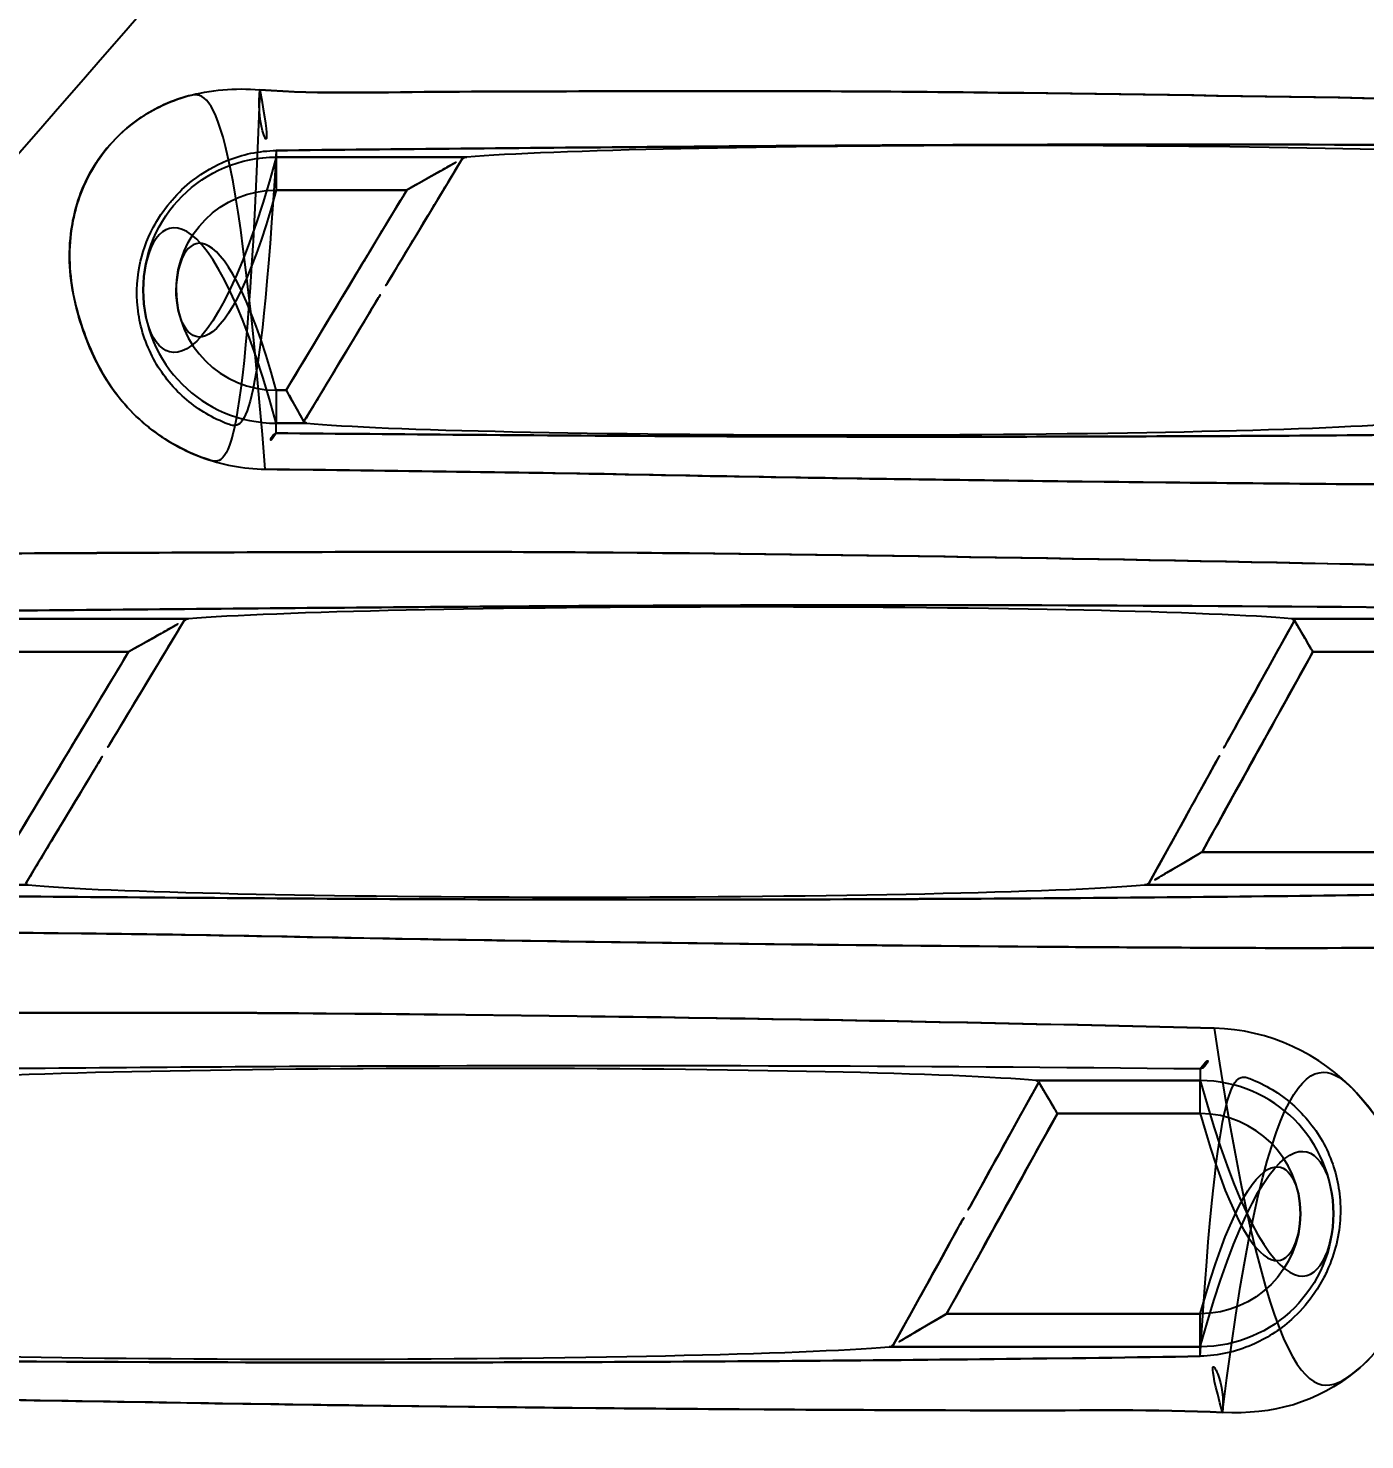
# Model space of a CAD drawing. Extents: x 16296675150 to 16296675606, y -37409617853 to -37409617519.
# Drawn here: x 16296675325.83 to 16296675346.09, y -37409617665.63 to -37409617644.23 of the extents above; entities that cross this region are included whole.
import ezdxf
from ezdxf.lldxf.tags import DXFTag

# ---------------------------------------------------------------- set-up
doc = ezdxf.new("R2010")
doc.units = 0
doc.header["$LTSCALE"] = 10
doc.header["$MEASUREMENT"] = 0
doc.header["$PDMODE"] = 3
doc.header["$PDSIZE"] = -10
doc.layers.get('0').update_dxf_attribs({"linetype": 'CONTINUOUS'})
doc.layers.get('DEFPOINTS').update_dxf_attribs({"linetype": 'CONTINUOUS'})
doc.styles.add('Daelim Dimension', font='')
doc.styles.get('Daelim Dimension').set_extended_font_data('NanumGothic')
tags = doc.linetypes.add('DASHED', pattern=[25.72, 12.86, -12.86]).pattern_tags.tags
tags[6:7] = [DXFTag(74, 4), DXFTag(75, 0), DXFTag(340, '0'), DXFTag(46, 0.0), DXFTag(50, 0.0), DXFTag(44, 0.0), DXFTag(45, 0.0)]
tags[4:5] = [DXFTag(74, 4), DXFTag(75, 0), DXFTag(340, '0'), DXFTag(46, 0.0), DXFTag(50, 0.0), DXFTag(44, 0.0), DXFTag(45, 0.0)]
doc.dimstyles.new('DEFAULT', dxfattribs={"dimscale": 2, "dimtxt": 2, "dimasz": 2, "dimexe": 0, "dimexo": 2, "dimgap": 1, "dimtad": 1, "dimdec": 1, "dimzin": 9, "dimdsep": 46, "dimtxsty": 'Daelim Dimension', "dimcen": 0.5, "dimclrd": 252, "dimclre": 252, "dimclrt": 3, "dimadec": 1, "dimazin": 0, "dimtfac": 1, "dimtdec": 1, "dimtix": 1, "dimtmove": 0, "dimatfit": 3, "dimfxl": 1, "dimtolj": 1, "dimtzin": 1, "dimlwd": 9, "dimlwe": 9, "dimarcsym": 0})

# ---------------------------------------------------------------- blocks, each defined once
blk = doc.blocks.new('*D1')
at = {"color": 5, "lineweight": 9, "ltscale": 0.5, "transparency": 16777216}
for p, q in [((16296675258.9861, -37409617698.72297), (16296675258.9861, -37409617573.28352)), ((16296675419.69285, -37409617573.28352), (16296675262.9861, -37409617573.28352)), ((16296675423.69285, -37409617606.6205), (16296675423.69285, -37409617573.28352))]:
    blk.add_line(p, q, dxfattribs=at)
at = {"color": 5, "ltscale": 0.5, "transparency": 16777216}
for points in [[(16296675262.9861, -37409617572.61686), (16296675262.9861, -37409617573.95019), (16296675258.9861, -37409617573.28352)], [(16296675419.69285, -37409617572.61686), (16296675419.69285, -37409617573.95019), (16296675423.69285, -37409617573.28352)]]:
    blk.add_solid(points, dxfattribs=at)
at = {"layer": 'DEFPOINTS', "color": 0, "ltscale": 0.5, "transparency": 16777216}
for p in [(16296675258.9861, -37409617573.28352), (16296675423.69285, -37409617610.6205), (16296675258.9861, -37409617702.72297)]:
    blk.add_point(p, dxfattribs=at)
at = {"color": 7, "ltscale": 0.5, "transparency": 16777216, "insert": (16296675341.33948, -37409617569.10612), "char_height": 4, "attachment_point": 5, "style": 'Daelim Dimension'}
blk.add_mtext('\\A1;165', dxfattribs=at)
blk = doc.blocks.new('*D2')
at = {"color": 5, "lineweight": 9, "ltscale": 0.5, "transparency": 16777216}
for p, q in [((16296675361.455, -37409617597.21), (16296675471.038, -37409617597.21)), ((16296675471.038, -37409617601.21), (16296675471.038, -37409617730.565)), ((16296675303.854, -37409617734.565), (16296675471.038, -37409617734.565))]:
    blk.add_line(p, q, dxfattribs=at)
at = {"color": 5, "ltscale": 0.5, "transparency": 16777216}
for points in [[(16296675470.371, -37409617601.21), (16296675471.704, -37409617601.21), (16296675471.038, -37409617597.21)], [(16296675470.371, -37409617730.565), (16296675471.704, -37409617730.565), (16296675471.038, -37409617734.565)]]:
    blk.add_solid(points, dxfattribs=at)
at = {"layer": 'DEFPOINTS', "color": 0, "ltscale": 0.5, "transparency": 16777216}
for p in [(16296675357.455, -37409617597.21), (16296675299.854, -37409617734.565), (16296675471.038, -37409617734.565)]:
    blk.add_point(p, dxfattribs=at)
at = {"color": 7, "ltscale": 0.5, "transparency": 16777216, "insert": (16296675466.858, -37409617665.887), "char_height": 4, "attachment_point": 5, "rotation": 90, "style": 'Daelim Dimension'}
blk.add_mtext('\\A1;137', dxfattribs=at)
blk = doc.blocks.new('*D3')
at = {"color": 5, "lineweight": 9, "ltscale": 0.5, "transparency": 16777216}
for p, q in [((16296675424.205971, -37409617607.022926), (16296675460.54623, -37409617607.022926)), ((16296675460.54623, -37409617611.022926), (16296675460.54623, -37409617730.564507)), ((16296675303.85421, -37409617734.564507), (16296675460.54623, -37409617734.564507))]:
    blk.add_line(p, q, dxfattribs=at)
at = {"color": 5, "ltscale": 0.5, "transparency": 16777216}
for points in [[(16296675459.87956, -37409617611.022926), (16296675461.212891, -37409617611.022926), (16296675460.54623, -37409617607.022926)], [(16296675459.87956, -37409617730.564507), (16296675461.212891, -37409617730.564507), (16296675460.54623, -37409617734.564507)]]:
    blk.add_solid(points, dxfattribs=at)
at = {"layer": 'DEFPOINTS', "color": 0, "ltscale": 0.5, "transparency": 16777216}
for p in [(16296675420.205971, -37409617607.022926), (16296675299.85421, -37409617734.564507), (16296675460.54623, -37409617734.564507)]:
    blk.add_point(p, dxfattribs=at)
at = {"color": 7, "ltscale": 0.5, "transparency": 16777216, "insert": (16296675454.534451, -37409617666.043167), "char_height": 4, "attachment_point": 5, "rotation": 90, "style": 'Daelim Dimension'}
blk.add_mtext('\\A1;128', dxfattribs=at)

msp = doc.modelspace()

# ---------------------------------------------------------------- linework, layer by layer
at = {"linetype": 'Continuous'}
for p, q in [((16296675329.59285, -37409617646.081886), (16296675329.59285, -37409617646.18206)), ((16296675329.59285, -37409617646.18206), (16296675329.59285, -37409617646.681763)), ((16296675329.59285, -37409617646.18206), (16296675332.47858, -37409617646.18206)), ((16296675331.568939, -37409617646.681763), (16296675329.59285, -37409617646.681763)), ((16296675329.59285, -37409617649.716072), (16296675329.742069, -37409617649.716072)), ((16296675329.59285, -37409617649.716072), (16296675329.59285, -37409617650.215767)), ((16296675330.04937, -37409617650.215767), (16296675329.59285, -37409617650.215767)), ((16296675329.59285, -37409617650.366989), (16296675329.59285, -37409617650.215767)), ((16296675323.59285, -37409617653.18206), (16296675328.26305, -37409617653.18206)), ((16296675344.97978, -37409617653.18206), (16296675347.59285, -37409617653.18206)), ((16296675327.35453, -37409617653.681763), (16296675323.59285, -37409617653.681763)), ((16296675347.59285, -37409617653.681763), (16296675345.299431, -37409617653.681763)), ((16296675343.621019, -37409617656.716072), (16296675347.59285, -37409617656.716072)), ((16296675325.834049, -37409617657.215767), (16296675323.59285, -37409617657.215767)), ((16296675347.59285, -37409617657.215767), (16296675342.74917, -37409617657.215767)), ((16296675343.59285, -37409617660.005119), (16296675343.59285, -37409617660.18206)), ((16296675341.108749, -37409617660.18206), (16296675343.59285, -37409617660.18206)), ((16296675343.59285, -37409617660.681763), (16296675343.59285, -37409617660.18206)), ((16296675343.59285, -37409617660.681763), (16296675341.42734, -37409617660.681763)), ((16296675339.7488, -37409617663.716072), (16296675343.59285, -37409617663.716072)), ((16296675343.59285, -37409617664.215767), (16296675343.59285, -37409617663.716072)), ((16296675343.59285, -37409617664.215767), (16296675338.87793, -37409617664.215767)), ((16296675343.59285, -37409617664.359947), (16296675343.59285, -37409617664.215767))]:
    msp.add_line(p, q, dxfattribs=at)
at = {"linetype": 'DASHED'}
for p, q in [((16296675329.59285, -37409617646.081947), (16296675329.59285, -37409617646.18206)), ((16296675332.47858, -37409617646.18206), (16296675329.59285, -37409617646.18206)), ((16296675329.59285, -37409617646.18206), (16296675329.59285, -37409617646.681763)), ((16296675329.59285, -37409617646.681763), (16296675331.568939, -37409617646.681763)), ((16296675329.59285, -37409617649.716072), (16296675329.59285, -37409617650.215767)), ((16296675329.742069, -37409617649.716072), (16296675329.59285, -37409617649.716072)), ((16296675329.59285, -37409617650.366966), (16296675329.59285, -37409617650.215767)), ((16296675329.59285, -37409617650.215767), (16296675330.04937, -37409617650.215767)), ((16296675328.26305, -37409617653.18206), (16296675323.59285, -37409617653.18206)), ((16296675347.59285, -37409617653.18206), (16296675344.97978, -37409617653.18206)), ((16296675323.59285, -37409617653.681763), (16296675327.35453, -37409617653.681763)), ((16296675345.299431, -37409617653.681763), (16296675347.59285, -37409617653.681763)), ((16296675347.59285, -37409617656.716072), (16296675343.621019, -37409617656.716072)), ((16296675323.59285, -37409617657.215767), (16296675325.834049, -37409617657.215767)), ((16296675342.74917, -37409617657.215767), (16296675347.59285, -37409617657.215767)), ((16296675343.59285, -37409617660.005096), (16296675343.59285, -37409617660.18206)), ((16296675343.59285, -37409617660.18206), (16296675341.108749, -37409617660.18206)), ((16296675343.59285, -37409617660.681763), (16296675343.59285, -37409617660.18206)), ((16296675341.42734, -37409617660.681763), (16296675343.59285, -37409617660.681763)), ((16296675343.59285, -37409617663.716072), (16296675339.7488, -37409617663.716072)), ((16296675343.59285, -37409617664.215767), (16296675343.59285, -37409617663.716072)), ((16296675338.87793, -37409617664.215767), (16296675343.59285, -37409617664.215767)), ((16296675343.59285, -37409617664.35994), (16296675343.59285, -37409617664.215767))]:
    msp.add_line(p, q, dxfattribs=at)
for centre, start, end in [((16296675329.59285, -37409617648.198914), 90, 270), ((16296675343.59285, -37409617662.198914), 270, 90)]:
    msp.add_arc(centre, 2.016851, start, end, dxfattribs=at)
at = {"linetype": 'Continuous', "extrusion": (0, 0, -1)}
for centre, start, end in [((-16296675329.59285, -37409617648.198914), 270, 90), ((-16296675343.59285, -37409617662.198914), 90, 270)]:
    msp.add_arc(centre, 2.016851, start, end, dxfattribs=at)
at = {"linetype": 'DASHED', "extrusion": (0, 0, -1)}
for centre, start, end in [((-16296675329.59285, -37409617648.198914), 270, 90), ((-16296675343.59285, -37409617662.198914), 90, 270)]:
    msp.add_arc(centre, 1.517156, start, end, dxfattribs=at)
at = {"linetype": 'Continuous'}
for centre, start, end in [((16296675329.59285, -37409617648.198914), 90, 270), ((16296675343.59285, -37409617662.198914), 270, 90)]:
    msp.add_arc(centre, 1.517156, start, end, dxfattribs=at)
at = {"linetype": 'DASHED'}
for centre, major_axis, ratio, start_param, end_param in [((16296675329.59285, -37409617645.382378), (0.009749, -0.699932), 0.370445476, 4.385116252, 6.24560383), ((16296675329.59285, -37409617651.066544), (-0.006208, -0.699972), 0.246153735, 3.177607855, 4.493397171), ((16296675343.59285, -37409617659.305527), (0.007732, 0.699957), 0.301574738, 3.178204503, 4.599622573), ((16296675343.59285, -37409617665.059517), (-0.013762, 0.699865), 0.490591281, 4.48325854, 6.243124208)]:
    msp.add_ellipse(centre, major_axis=major_axis, ratio=ratio, start_param=start_param, end_param=end_param, dxfattribs=at)
at = {"linetype": 'Continuous'}
for centre, major_axis, ratio, start_param, end_param in [((16296675329.59285, -37409617645.382317), (0.009739, -0.699932), 0.370108897, 4.385544649, 6.24560926), ((16296675340.61433, -37409617646.268944), (8.676728, 0.004586), 0.030231514, 0.320040441, 2.786590616), ((16296675329.59285, -37409617651.066559), (-0.006209, -0.699972), 0.246180267, 3.177608106, 4.493530599), ((16296675338.38467, -37409617650.129257), (8.766594, 0.004633), 0.030231514, 3.456555749, 5.933260616), ((16296675336.57123, -37409617653.268944), (8.839683, 0.004672), 0.030231514, 0.313591841, 2.793039217), ((16296675334.34157, -37409617657.129257), (8.929549, 0.004719), 0.030231514, 3.450248375, 5.93956799), ((16296675343.59285, -37409617659.30555), (0.007734, 0.699957), 0.301666276, 3.178205615, 4.599689533), ((16296675332.528139, -37409617660.268944), (9.002639, 0.004758), 0.030231514, 0.307390192, 2.799240866), ((16296675330.298479, -37409617664.129257), (9.092504, 0.004806), 0.030231514, 3.444179799, 5.945636566), ((16296675343.59285, -37409617665.059517), (-0.013767, 0.699865), 0.490714569, 4.483278044, 6.243121014)]:
    msp.add_ellipse(centre, major_axis=major_axis, ratio=ratio, start_param=start_param, end_param=end_param, dxfattribs=at)
for points in [[(16296675333.42794, -37409617637.237244), (16296675326.53027, -37409617645.169739), (16296675319.628201, -37409617653.098396), (16296675312.73052, -37409617661.030884)], [(16296675332.410259, -37409617646.206261), (16296675332.43508, -37409617646.192238), (16296675332.458349, -37409617646.183723), (16296675332.47858, -37409617646.18206)], [(16296675328.19734, -37409617653.205399), (16296675328.221251, -37409617653.191887), (16296675328.24362, -37409617653.183693), (16296675328.26305, -37409617653.18206)], [(16296675325.834049, -37409617657.215767), (16296675325.817869, -37409617657.214241), (16296675325.80512, -37409617657.206734), (16296675325.79731, -37409617657.192902)], [(16296675342.81382, -37409617657.192017), (16296675342.790421, -37409617657.205818), (16296675342.768431, -37409617657.214127), (16296675342.74917, -37409617657.215767)], [(16296675341.108749, -37409617660.18206), (16296675341.12509, -37409617660.183609), (16296675341.138149, -37409617660.191299), (16296675341.14649, -37409617660.205437)], [(16296675338.94018, -37409617664.192848), (16296675338.91762, -37409617664.206146), (16296675338.89645, -37409617664.214157), (16296675338.87793, -37409617664.215767)]]:
    msp.add_open_spline(points, degree=3, dxfattribs=at)
for points, knots in [([(16296675361.150869, -37409617644.229561), (16296675359.95274, -37409617645.622017), (16296675355.9305, -37409617650.519371), (16296675349.721781, -37409617659.427673), (16296675344.362221, -37409617669.338791), (16296675340.755461, -37409617677.597), (16296675338.401211, -37409617683.942841), (16296675336.40925, -37409617690.428436), (16296675335.18553, -37409617695.385231), (16296675334.477489, -37409617698.722816), (16296675334.150881, -37409617700.398811), (16296675333.90962, -37409617701.802299), (16296675333.712839, -37409617702.926521), (16296675333.48501, -37409617704.044777), (16296675333.157591, -37409617705.14093), (16296675332.73427, -37409617706.203842), (16296675332.431471, -37409617706.852257), (16296675332.16733, -37409617707.360229), (16296675331.88868, -37409617707.860527), (16296675331.51335, -37409617708.47065), (16296675331.10247, -37409617709.058006), (16296675330.753559, -37409617709.513283), (16296675330.48358, -37409617709.848473), (16296675330.20713, -37409617710.178497), (16296675329.83507, -37409617710.615929), (16296675329.18853, -37409617711.385727), (16296675327.89558, -37409617712.92775), (16296675326.044029, -37409617715.133408), (16296675324.195471, -37409617717.349991), (16296675323.037479, -37409617718.708687), (16296675322.63558, -37409617719.195259), (16296675322.6021, -37409617719.235847)], [0, 0, 0, 0, 0.064892524, 0.223752354, 0.382612183, 0.462042098, 0.541472013, 0.620901928, 0.700331843, 0.720189322, 0.7400468, 0.759904279, 0.769833018, 0.779761758, 0.799619236, 0.809547976, 0.819476715, 0.824441085, 0.829405454, 0.839334194, 0.849262933, 0.854227303, 0.859191672, 0.864156042, 0.869120412, 0.879049151, 0.89890663, 0.938621587, 0.978336545, 0.998194023, 1, 1, 1, 1]), ([(16296675329.425989, -37409617650.913094), (16296675329.09236, -37409617650.908699), (16296675328.758869, -37409617650.844482), (16296675328.14674, -37409617650.61451), (16296675327.859751, -37409617650.445992), (16296675327.35487, -37409617650.022537), (16296675327.13286, -37409617649.759338), (16296675326.7838, -37409617649.150017), (16296675326.648741, -37409617648.799347), (16296675326.47213, -37409617648.105873), (16296675326.43878, -37409617647.750229), (16296675326.501169, -37409617647.125793), (16296675326.570761, -37409617646.846413), (16296675326.777941, -37409617646.394707), (16296675326.89105, -37409617646.211967), (16296675327.138189, -37409617645.912392), (16296675327.268339, -37409617645.786339), (16296675327.43075, -37409617645.66053), (16296675327.457899, -37409617645.640457), (16296675327.719601, -37409617645.455254), (16296675327.972601, -37409617645.339119), (16296675328.584049, -37409617645.158531), (16296675328.961599, -37409617645.130051), (16296675329.344391, -37409617645.161018)], [0, 0, 0, 0, 0.104929538, 0.104929538, 0.209772069, 0.209772069, 0.319016702, 0.319016702, 0.437325968, 0.437325968, 0.558125605, 0.558125605, 0.653512645, 0.653512645, 0.717814803, 0.717814803, 0.771280477, 0.771280477, 0.781710832, 0.781710832, 0.872721437, 0.872721437, 1, 1, 1, 1]), ([(16296675329.344391, -37409617645.161018), (16296675330.26269, -37409617645.235291), (16296675331.23313, -37409617645.194229), (16296675333.145849, -37409617645.187897), (16296675334.10681, -37409617645.185066), (16296675337.00423, -37409617645.176788), (16296675338.94426, -37409617645.184464), (16296675344.79434, -37409617645.260338), (16296675348.815639, -37409617645.325142), (16296675352.60643, -37409617645.426857)], [0, 0, 0, 0, 0.125, 0.125, 0.25, 0.25, 0.5, 0.5, 1, 1, 1, 1]), ([(16296675329.59285, -37409617646.081886), (16296675329.331329, -37409617646.086731), (16296675329.080299, -37409617646.139847), (16296675328.666071, -37409617646.307732), (16296675328.490669, -37409617646.406517), (16296675328.215549, -37409617646.621513), (16296675328.108101, -37409617646.722862), (16296675328.004339, -37409617646.842819), (16296675327.995661, -37409617646.853043), (16296675327.885599, -37409617646.985046), (16296675327.79743, -37409617647.118584), (16296675327.6269, -37409617647.442863), (16296675327.55991, -37409617647.639343), (16296675327.47402, -37409617648.072372), (16296675327.467369, -37409617648.316406), (16296675327.542459, -37409617648.80674), (16296675327.62973, -37409617649.06015), (16296675327.880159, -37409617649.501556), (16296675328.043711, -37409617649.698799), (16296675328.41914, -37409617650.016342), (16296675328.632959, -37409617650.142967), (16296675329.090891, -37409617650.315521), (16296675329.340811, -37409617650.364029), (16296675329.59285, -37409617650.366989)], [0, 0, 0, 0, 0.120680189, 0.120680189, 0.2111566, 0.2111566, 0.270172489, 0.270172489, 0.275519246, 0.275519246, 0.340112008, 0.340112008, 0.435089395, 0.435089395, 0.551265129, 0.551265129, 0.667909847, 0.667909847, 0.782112755, 0.782112755, 0.891458261, 0.891458261, 1, 1, 1, 1]), ([(16296675352.392851, -37409617646.040604), (16296675348.67454, -37409617645.998459), (16296675344.743071, -37409617645.983727), (16296675339.00848, -37409617645.999641), (16296675337.10673, -37409617646.013153), (16296675334.26668, -37409617646.036034), (16296675333.324591, -37409617646.044243), (16296675331.44912, -37409617646.061821), (16296675330.500999, -37409617646.06926), (16296675329.59285, -37409617646.081886)], [0, 0, 0, 0, 0.5, 0.5, 0.75, 0.75, 0.875, 0.875, 1, 1, 1, 1]), ([(16296675332.410259, -37409617646.206261), (16296675332.23835, -37409617646.491852), (16296675332.066441, -37409617646.777443), (16296675331.26672, -37409617648.106033), (16296675330.638901, -37409617649.149048), (16296675330.011101, -37409617650.192062)], [0, 0, 0, 0, 0.214954021, 0.214954021, 1, 1, 1, 1]), ([(16296675331.565029, -37409617646.683968), (16296675331.56904, -37409617646.681702), (16296675331.57304, -37409617646.679443), (16296675331.577049, -37409617646.677177), (16296675331.7356, -37409617646.587563), (16296675331.90065, -37409617646.494278), (16296675332.138981, -37409617646.359581), (16296675332.2215, -37409617646.312943), (16296675332.338261, -37409617646.246948), (16296675332.380131, -37409617646.223289), (16296675332.410259, -37409617646.206261)], [0, 0, 0, 0, 0.004561639, 0.004561639, 0.004561639, 0.535729724, 0.535729724, 0.822228836, 0.822228836, 1, 1, 1, 1]), ([(16296675329.742069, -37409617649.716072), (16296675330.10412, -37409617649.114723), (16296675330.466169, -37409617648.513367), (16296675331.07513, -37409617647.50193), (16296675331.322029, -37409617647.091843), (16296675331.568939, -37409617646.681763)], [0, 0, 0, 0, 0.594549612, 0.594549612, 1, 1, 1, 1]), ([(16296675330.011101, -37409617650.192062), (16296675330.001619, -37409617650.175293), (16296675329.987169, -37409617650.149727), (16296675329.95186, -37409617650.087273), (16296675329.93062, -37409617650.049667), (16296675329.88225, -37409617649.964104), (16296675329.85416, -37409617649.914413), (16296675329.79903, -37409617649.816856), (16296675329.771641, -37409617649.768387), (16296675329.746651, -37409617649.724182), (16296675329.74439, -37409617649.720177), (16296675329.742121, -37409617649.716171), (16296675329.739861, -37409617649.712173)], [0, 0, 0, 0, 0.24374715, 0.24374715, 0.48602295, 0.48602295, 0.75174939, 0.75174939, 0.992938534, 0.992938534, 0.992938534, 1, 1, 1, 1]), ([(16296675330.04937, -37409617650.215767), (16296675330.032721, -37409617650.214233), (16296675330.01955, -37409617650.206627), (16296675330.0124, -37409617650.194328), (16296675330.010111, -37409617650.190338)], [0, 0, 0, 0, 0.987460197, 1, 1, 1, 1]), ([(16296675329.59285, -37409617650.366989), (16296675331.490471, -37409617650.38382), (16296675333.390181, -37409617650.400299), (16296675337.26692, -37409617650.420357), (16296675339.214849, -37409617650.423187), (16296675343.076691, -37409617650.416397), (16296675345.01157, -37409617650.406647), (16296675347.85858, -37409617650.382004), (16296675348.7915, -37409617650.372177), (16296675350.6234, -37409617650.349159), (16296675351.533661, -37409617650.33709), (16296675352.392851, -37409617650.319923)], [0, 0, 0, 0, 0.25, 0.25, 0.5, 0.5, 0.75, 0.75, 0.875, 0.875, 1, 1, 1, 1]), ([(16296675352.73229, -37409617651.192207), (16296675351.86006, -37409617651.149643), (16296675350.92989, -37409617651.165604), (16296675349.060221, -37409617651.158813), (16296675348.107691, -37409617651.154457), (16296675345.19994, -37409617651.135971), (16296675343.22126, -37409617651.117599), (16296675339.274229, -37409617651.069344), (16296675337.286051, -37409617651.039017), (16296675333.31805, -37409617650.960541), (16296675331.36903, -37409617650.938667), (16296675329.425989, -37409617650.913094)], [0, 0, 0, 0, 0.125, 0.125, 0.25, 0.25, 0.5, 0.5, 0.75, 0.75, 1, 1, 1, 1]), ([(16296675323.318741, -37409617652.138496), (16296675324.272169, -37409617652.202171), (16296675325.29896, -37409617652.191429), (16296675327.31176, -37409617652.181221), (16296675328.321581, -37409617652.176666), (16296675331.36227, -37409617652.162949), (16296675333.398809, -37409617652.161781), (16296675339.542629, -37409617652.228188), (16296675343.779739, -37409617652.296097), (16296675347.795851, -37409617652.399529)], [0, 0, 0, 0, 0.125, 0.125, 0.25, 0.25, 0.5, 0.5, 1, 1, 1, 1]), ([(16296675347.59285, -37409617653.018646), (16296675343.653419, -37409617652.976479), (16296675339.507669, -37409617652.964561), (16296675333.4841, -37409617652.988503), (16296675331.487579, -37409617653.004822), (16296675328.506439, -37409617653.030022), (16296675327.516239, -37409617653.038872), (16296675325.54236, -37409617653.057419), (16296675324.536051, -37409617653.064194), (16296675323.59285, -37409617653.079102)], [0, 0, 0, 0, 0.5, 0.5, 0.75, 0.75, 0.875, 0.875, 1, 1, 1, 1]), ([(16296675344.97978, -37409617653.18206), (16296675344.996771, -37409617653.18364), (16296675345.01038, -37409617653.191589), (16296675345.017879, -37409617653.204292), (16296675345.02022, -37409617653.208252)], [0, 0, 0, 0, 0.999277431, 1, 1, 1, 1]), ([(16296675328.19734, -37409617653.205399), (16296675328.02545, -37409617653.49099), (16296675327.85355, -37409617653.776581), (16296675327.05353, -37409617655.105743), (16296675326.425421, -37409617656.149323), (16296675325.79731, -37409617657.192902)], [0, 0, 0, 0, 0.214865889, 0.214865889, 1, 1, 1, 1]), ([(16296675327.35063, -37409617653.683968), (16296675327.35463, -37409617653.681702), (16296675327.358641, -37409617653.679443), (16296675327.36264, -37409617653.677177), (16296675327.524019, -37409617653.58596), (16296675327.69211, -37409617653.490959), (16296675327.931271, -37409617653.355782), (16296675328.012251, -37409617653.310013), (16296675328.126829, -37409617653.245247), (16296675328.16794, -37409617653.222023), (16296675328.19734, -37409617653.205399)], [0, 0, 0, 0, 0.004546935, 0.004546935, 0.004546935, 0.543560682, 0.543560682, 0.824691279, 0.824691279, 1, 1, 1, 1]), ([(16296675345.01906, -37409617653.206291), (16296675345.029051, -37409617653.223244), (16296675345.04421, -37409617653.248932), (16296675345.081051, -37409617653.311409), (16296675345.10313, -37409617653.348862), (16296675345.15349, -37409617653.434273), (16296675345.182779, -37409617653.48394), (16296675345.2402, -37409617653.581322), (16296675345.2687, -37409617653.629646), (16296675345.294701, -37409617653.673752), (16296675345.297041, -37409617653.677719), (16296675345.299379, -37409617653.681679), (16296675345.30172, -37409617653.685654)], [0, 0, 0, 0, 0.242980374, 0.242980374, 0.484385234, 0.484385234, 0.751082561, 0.751082561, 0.993044487, 0.993044487, 0.993044487, 1, 1, 1, 1]), ([(16296675345.299431, -37409617653.681763), (16296675344.98642, -37409617654.247627), (16296675344.67341, -37409617654.813507), (16296675344.113939, -37409617655.824951), (16296675343.867479, -37409617656.270523), (16296675343.621019, -37409617656.716072)], [0, 0, 0, 0, 0.559478622, 0.559478622, 1, 1, 1, 1]), ([(16296675325.5278, -37409617656.716072), (16296675325.871031, -37409617656.14592), (16296675326.214279, -37409617655.575783), (16296675326.823191, -37409617654.564339), (16296675327.08886, -37409617654.123047), (16296675327.35453, -37409617653.681763)], [0, 0, 0, 0, 0.563697859, 0.563697859, 1, 1, 1, 1]), ([(16296675342.81382, -37409617657.192017), (16296675342.975189, -37409617656.90036), (16296675343.13657, -37409617656.608704), (16296675343.87166, -37409617655.280121), (16296675344.44536, -37409617654.24321), (16296675345.01906, -37409617653.206291)], [0, 0, 0, 0, 0.219532631, 0.219532631, 1, 1, 1, 1]), ([(16296675343.624901, -37409617656.713783), (16296675343.620939, -37409617656.716118), (16296675343.61698, -37409617656.718452), (16296675343.61301, -37409617656.720787), (16296675343.458941, -37409617656.811638), (16296675343.29821, -37409617656.90641), (16296675343.06979, -37409617657.041092), (16296675342.9923, -37409617657.086792), (16296675342.88209, -37409617657.151772), (16296675342.84223, -37409617657.17527), (16296675342.81382, -37409617657.192017)], [0, 0, 0, 0, 0.004626477, 0.004626477, 0.004626477, 0.540182668, 0.540182668, 0.821083138, 0.821083138, 1, 1, 1, 1]), ([(16296675323.59285, -37409617657.370773), (16296675325.585739, -37409617657.388733), (16296675327.580971, -37409617657.406326), (16296675331.62855, -37409617657.432861), (16296675333.66342, -37409617657.438957), (16296675337.72629, -37409617657.436897), (16296675339.778799, -37409617657.428757), (16296675342.780809, -37409617657.405823), (16296675343.766319, -37409617657.396439), (16296675345.70586, -37409617657.374046), (16296675346.66729, -37409617657.361893), (16296675347.59285, -37409617657.345619)], [0, 0, 0, 0, 0.25, 0.25, 0.5, 0.5, 0.75, 0.75, 0.875, 0.875, 1, 1, 1, 1]), ([(16296675347.9028, -37409617658.190483), (16296675346.963221, -37409617658.143639), (16296675345.98147, -37409617658.176193), (16296675344.00503, -37409617658.169777), (16296675343.000561, -37409617658.16494), (16296675339.94022, -37409617658.14473), (16296675337.84581, -37409617658.124031), (16296675333.701691, -37409617658.069946), (16296675331.62793, -37409617658.03672), (16296675327.49715, -37409617657.954262), (16296675325.458139, -37409617657.940697), (16296675323.42362, -37409617657.915123)], [0, 0, 0, 0, 0.125, 0.125, 0.25, 0.25, 0.5, 0.5, 0.75, 0.75, 1, 1, 1, 1]), ([(16296675317.099661, -37409617659.12075), (16296675318.13574, -37409617659.161003), (16296675319.24906, -37409617659.188698), (16296675321.452971, -37409617659.176399), (16296675322.55788, -37409617659.170219), (16296675325.882191, -37409617659.153053), (16296675328.11615, -37409617659.144791), (16296675332.60535, -37409617659.182533), (16296675334.85256, -37409617659.211128), (16296675339.352301, -37409617659.285118), (16296675341.621071, -37409617659.331734), (16296675343.8018, -37409617659.386581)], [0, 0, 0, 0, 0.125, 0.125, 0.25, 0.25, 0.5, 0.5, 0.75, 0.75, 1, 1, 1, 1]), ([(16296675343.8018, -37409617659.386581), (16296675344.639681, -37409617659.407661), (16296675345.419149, -37409617659.778008), (16296675346.49757, -37409617660.953453), (16296675346.83827, -37409617661.664146), (16296675346.90797, -37409617662.772491), (16296675346.8629, -37409617663.168022), (16296675346.536011, -37409617663.974068), (16296675346.257721, -37409617664.331238), (16296675345.363621, -37409617665.069206), (16296675344.690041, -37409617665.249893), (16296675343.930441, -37409617665.211891)], [0, 0, 0, 0, 0.25, 0.25, 0.5, 0.5, 0.625, 0.625, 0.75, 0.75, 1, 1, 1, 1]), ([(16296675343.59285, -37409617660.005119), (16296675339.312731, -37409617659.957817), (16296675334.814819, -37409617659.946136), (16296675328.208941, -37409617659.977364), (16296675326.018311, -37409617659.996223), (16296675322.75769, -37409617660.024101), (16296675321.673861, -37409617660.033798), (16296675319.51173, -37409617660.053917), (16296675318.41592, -37409617660.062027), (16296675317.392851, -37409617660.079803)], [0, 0, 0, 0, 0.5, 0.5, 0.75, 0.75, 0.875, 0.875, 1, 1, 1, 1]), ([(16296675343.59285, -37409617664.359947), (16296675343.87322, -37409617664.352654), (16296675344.13537, -37409617664.291267), (16296675344.587589, -37409617664.096733), (16296675344.78783, -37409617663.972427), (16296675345.087, -37409617663.701843), (16296675345.196369, -37409617663.582542), (16296675345.357019, -37409617663.358177), (16296675345.415541, -37409617663.263161), (16296675345.483669, -37409617663.131538), (16296675345.500589, -37409617663.09668), (16296675345.57769, -37409617662.926971), (16296675345.62393, -37409617662.788986), (16296675345.72349, -37409617662.375031), (16296675345.73151, -37409617662.106987), (16296675345.66263, -37409617661.608383), (16296675345.58753, -37409617661.369133), (16296675345.34833, -37409617660.921593), (16296675345.18045, -37409617660.709244), (16296675344.79899, -37409617660.376091), (16296675344.580851, -37409617660.242996), (16296675344.110901, -37409617660.06073), (16296675343.853359, -37409617660.008919), (16296675343.59285, -37409617660.005119)], [0, 0, 0, 0, 0.133145954, 0.133145954, 0.2489938, 0.2489938, 0.316323503, 0.316323503, 0.357643761, 0.357643761, 0.372071112, 0.372071112, 0.428707598, 0.428707598, 0.552448721, 0.552448721, 0.66972561, 0.66972561, 0.7836268, 0.7836268, 0.892244085, 0.892244085, 1, 1, 1, 1]), ([(16296675339.38431, -37409617681.343658), (16296675339.478121, -37409617681.083237), (16296675339.68644, -37409617680.506622), (16296675340.046961, -37409617679.501709), (16296675340.48472, -37409617678.32032), (16296675341.011221, -37409617676.959641), (16296675341.62863, -37409617675.447433), (16296675342.29842, -37409617673.896347), (16296675342.963551, -37409617672.427521), (16296675343.62849, -37409617671.018051), (16296675344.263519, -37409617669.711021), (16296675344.839729, -37409617668.539642), (16296675345.293369, -37409617667.625992), (16296675345.58909, -37409617667.034302), (16296675345.7561, -37409617666.70137), (16296675345.81398, -37409617666.586113), (16296675345.83798, -37409617666.538361), (16296675345.84005, -37409617666.534248), (16296675345.84211, -37409617666.530144), (16296675345.84429, -37409617666.526077), (16296675345.846821, -37409617666.52224), (16296675345.84936, -37409617666.51841), (16296675345.851919, -37409617666.514587), (16296675345.85449, -37409617666.510742), (16296675345.85704, -37409617666.506912), (16296675345.859591, -37409617666.503082), (16296675345.86368, -37409617666.496918), (16296675345.92065, -37409617666.411461), (16296675346.03871, -37409617666.231194), (16296675346.25923, -37409617665.885948), (16296675346.58857, -37409617665.344391), (16296675347.02408, -37409617664.566841), (16296675347.56745, -37409617663.587509), (16296675348.23506, -37409617662.415176), (16296675349.03121, -37409617661.051819), (16296675349.617689, -37409617660.082314), (16296675349.934971, -37409617659.56675)], [0, 0, 0, 0, 0.039682998, 0.085220733, 0.137067366, 0.196027238, 0.261936834, 0.332125884, 0.396090976, 0.452873921, 0.516435235, 0.567800398, 0.606993157, 0.636780484, 0.645797296, 0.650899119, 0.651982308, 0.652100233, 0.652136265, 0.652157009, 0.652161649, 0.652161649, 0.652162834, 0.652164331, 0.652177078, 0.652271629, 0.652724972, 0.65619847, 0.665757113, 0.680934971, 0.709873545, 0.748684211, 0.797245251, 0.855403667, 0.923024421, 1, 1, 1, 1]), ([(16296675341.14649, -37409617660.205437), (16296675341.15629, -37409617660.222069), (16296675341.171261, -37409617660.247452), (16296675341.20775, -37409617660.309341), (16296675341.229679, -37409617660.346527), (16296675341.27972, -37409617660.431396), (16296675341.308861, -37409617660.480812), (16296675341.366751, -37409617660.57901), (16296675341.395941, -37409617660.62851), (16296675341.422621, -37409617660.673752), (16296675341.42495, -37409617660.677719), (16296675341.42729, -37409617660.681679), (16296675341.42963, -37409617660.685654)], [0, 0, 0, 0, 0.241465755, 0.241465755, 0.481371686, 0.481371686, 0.746255276, 0.746255276, 0.993072875, 0.993072875, 0.993072875, 1, 1, 1, 1]), ([(16296675341.42734, -37409617660.681763), (16296675341.11412, -37409617661.247971), (16296675340.800911, -37409617661.814178), (16296675340.24139, -37409617662.825607), (16296675339.9951, -37409617663.270844), (16296675339.7488, -37409617663.716072)], [0, 0, 0, 0, 0.559804138, 0.559804138, 1, 1, 1, 1]), ([(16296675338.94018, -37409617664.192848), (16296675339.101561, -37409617663.901176), (16296675339.262951, -37409617663.609528), (16296675339.99839, -37409617662.280403), (16296675340.572439, -37409617661.24292), (16296675341.14649, -37409617660.205437)], [0, 0, 0, 0, 0.219437532, 0.219437532, 1, 1, 1, 1]), ([(16296675339.752689, -37409617663.713783), (16296675339.74872, -37409617663.716118), (16296675339.744761, -37409617663.718452), (16296675339.740801, -37409617663.720787), (16296675339.584181, -37409617663.813133), (16296675339.42071, -37409617663.909523), (16296675339.191549, -37409617664.044632), (16296675339.115391, -37409617664.089539), (16296675339.00713, -37409617664.153374), (16296675338.967939, -37409617664.176483), (16296675338.94018, -37409617664.192848)], [0, 0, 0, 0, 0.004611711, 0.004611711, 0.004611711, 0.54737688, 0.54737688, 0.823394583, 0.823394583, 1, 1, 1, 1]), ([(16296675317.392851, -37409617664.372849), (16296675319.56271, -37409617664.392441), (16296675321.739849, -37409617664.410843), (16296675326.121611, -37409617664.443138), (16296675328.365641, -37409617664.453323), (16296675332.808729, -37409617664.455467), (16296675335.0187, -37409617664.448357), (16296675338.31554, -37409617664.424889), (16296675339.40391, -37409617664.414963), (16296675341.532949, -37409617664.391029), (16296675342.60117, -37409617664.379463), (16296675343.59285, -37409617664.359947)], [0, 0, 0, 0, 0.25, 0.25, 0.5, 0.5, 0.75, 0.75, 0.875, 0.875, 1, 1, 1, 1]), ([(16296675343.930441, -37409617665.211891), (16296675342.92621, -37409617665.161636), (16296675341.83843, -37409617665.183968), (16296675339.67227, -37409617665.179848), (16296675338.565069, -37409617665.175552), (16296675335.20665, -37409617665.15567), (16296675332.955549, -37409617665.133636), (16296675328.430111, -37409617665.073799), (16296675326.14208, -37409617665.029984), (16296675321.664009, -37409617664.962227), (16296675319.438999, -37409617664.944267), (16296675317.223351, -37409617664.91674)], [0, 0, 0, 0, 0.125, 0.125, 0.25, 0.25, 0.5, 0.5, 0.75, 0.75, 1, 1, 1, 1])]:
    msp.add_open_spline(points, degree=3, knots=knots, dxfattribs=at)
at = {"linetype": 'DASHED'}
for points, knots in [([(16296675329.344191, -37409617645.160797), (16296675328.96542, -37409617645.130127), (16296675328.59185, -37409617645.157639), (16296675327.9865, -37409617645.333527), (16296675327.736309, -37409617645.446533), (16296675327.344629, -37409617645.718323), (16296675327.189939, -37409617645.85685), (16296675327.05492, -37409617646.013847), (16296675327.051929, -37409617646.017342), (16296675326.91449, -37409617646.178932), (16296675326.799669, -37409617646.357132), (16296675326.586029, -37409617646.800453), (16296675326.51194, -37409617647.07618), (16296675326.434919, -37409617647.71981), (16296675326.468691, -37409617648.10009), (16296675326.65839, -37409617648.829361), (16296675326.800421, -37409617649.193657), (16296675327.16983, -37409617649.808037), (16296675327.39864, -37409617650.068024), (16296675327.93034, -37409617650.494072), (16296675328.24258, -37409617650.663879), (16296675328.8452, -37409617650.860207), (16296675329.135389, -37409617650.909157), (16296675329.42602, -37409617650.912987)], [0, 0, 0, 0, 0.125993145, 0.125993145, 0.216000666, 0.216000666, 0.27754593, 0.27754593, 0.278851259, 0.278851259, 0.341938567, 0.341938567, 0.436042203, 0.436042203, 0.565156094, 0.565156094, 0.687816932, 0.687816932, 0.797531867, 0.797531867, 0.909020116, 0.909020116, 1, 1, 1, 1]), ([(16296675352.606359, -37409617645.42675), (16296675348.826281, -37409617645.325363), (16296675344.82691, -37409617645.260681), (16296675338.964359, -37409617645.184677), (16296675337.01388, -37409617645.176697), (16296675334.11274, -37409617645.185013), (16296675333.15003, -37409617645.187843), (16296675331.234671, -37409617645.19416), (16296675330.26243, -37409617645.235123), (16296675329.344191, -37409617645.160797)], [0, 0, 0, 0, 0.5, 0.5, 0.75, 0.75, 0.875, 0.875, 1, 1, 1, 1]), ([(16296675329.59285, -37409617646.081947), (16296675330.502359, -37409617646.069283), (16296675331.450609, -37409617646.061852), (16296675333.32695, -37409617646.044273), (16296675334.269329, -37409617646.036049), (16296675337.10973, -37409617646.013168), (16296675339.02223, -37409617645.999588), (16296675344.76807, -37409617645.983727), (16296675348.6863, -37409617645.998558), (16296675352.392851, -37409617646.04055)], [0, 0, 0, 0, 0.125, 0.125, 0.25, 0.25, 0.5, 0.5, 1, 1, 1, 1]), ([(16296675331.568939, -37409617646.681763), (16296675331.322029, -37409617647.091843), (16296675331.07513, -37409617647.50193), (16296675330.466169, -37409617648.513367), (16296675330.10412, -37409617649.114723), (16296675329.742069, -37409617649.716072)], [0, 0, 0, 0, 0.405450388, 0.405450388, 1, 1, 1, 1]), ([(16296675330.011101, -37409617650.192062), (16296675330.182989, -37409617649.906471), (16296675330.3549, -37409617649.620888), (16296675331.15461, -37409617648.292282), (16296675331.782431, -37409617647.249268), (16296675332.410259, -37409617646.206261)], [0, 0, 0, 0, 0.214954021, 0.214954021, 1, 1, 1, 1]), ([(16296675352.392851, -37409617650.319923), (16296675351.53628, -37409617650.337112), (16296675350.620319, -37409617650.349274), (16296675348.774679, -37409617650.372421), (16296675347.832359, -37409617650.382294), (16296675344.992109, -37409617650.406776), (16296675343.066561, -37409617650.416512), (16296675339.15341, -37409617650.423218), (16296675337.19977, -37409617650.420113), (16296675333.369841, -37409617650.40007), (16296675331.48056, -37409617650.383713), (16296675329.59285, -37409617650.366966)], [0, 0, 0, 0, 0.125, 0.125, 0.25, 0.25, 0.5, 0.5, 0.75, 0.75, 1, 1, 1, 1]), ([(16296675329.42602, -37409617650.912987), (16296675331.356159, -37409617650.9384), (16296675333.288139, -37409617650.959717), (16296675337.204491, -37409617651.037468), (16296675339.203621, -37409617651.068329), (16296675343.20421, -37409617651.117462), (16296675345.172501, -37409617651.135727), (16296675348.075291, -37409617651.154297), (16296675349.037621, -37409617651.158737), (16296675350.925341, -37409617651.165604), (16296675351.867331, -37409617651.150787), (16296675352.733379, -37409617651.192917)], [0, 0, 0, 0, 0.25, 0.25, 0.5, 0.5, 0.75, 0.75, 0.875, 0.875, 1, 1, 1, 1]), ([(16296675347.79575, -37409617652.399483), (16296675343.79538, -37409617652.296478), (16296675339.574301, -37409617652.228622), (16296675333.41515, -37409617652.161842), (16296675331.371759, -37409617652.162842), (16296675328.32691, -37409617652.176559), (16296675327.3158, -37409617652.181107), (16296675325.300591, -37409617652.191307), (16296675324.27212, -37409617652.202049), (16296675323.31884, -37409617652.138367)], [0, 0, 0, 0, 0.5, 0.5, 0.75, 0.75, 0.875, 0.875, 1, 1, 1, 1]), ([(16296675323.59285, -37409617653.079086), (16296675324.537821, -37409617653.064171), (16296675325.54426, -37409617653.057404), (16296675327.519341, -37409617653.038857), (16296675328.51004, -37409617653.029999), (16296675331.492411, -37409617653.004799), (16296675333.49577, -37409617652.988426), (16296675339.533569, -37409617652.964539), (16296675343.669809, -37409617652.976639), (16296675347.59285, -37409617653.018608)], [0, 0, 0, 0, 0.125, 0.125, 0.25, 0.25, 0.5, 0.5, 1, 1, 1, 1]), ([(16296675345.01906, -37409617653.206291), (16296675344.857691, -37409617653.497963), (16296675344.69632, -37409617653.789627), (16296675343.961241, -37409617655.11821), (16296675343.387529, -37409617656.155121), (16296675342.81382, -37409617657.192017)], [0, 0, 0, 0, 0.219532631, 0.219532631, 1, 1, 1, 1]), ([(16296675327.35453, -37409617653.681763), (16296675327.08886, -37409617654.123047), (16296675326.823191, -37409617654.564339), (16296675326.214279, -37409617655.575783), (16296675325.871031, -37409617656.14592), (16296675325.5278, -37409617656.716072)], [0, 0, 0, 0, 0.436302141, 0.436302141, 1, 1, 1, 1]), ([(16296675325.79731, -37409617657.192902), (16296675325.9692, -37409617656.907303), (16296675326.14109, -37409617656.621712), (16296675326.941099, -37409617655.292542), (16296675327.56922, -37409617654.24897), (16296675328.19734, -37409617653.205399)], [0, 0, 0, 0, 0.214865889, 0.214865889, 1, 1, 1, 1]), ([(16296675343.621019, -37409617656.716072), (16296675343.867479, -37409617656.270523), (16296675344.113939, -37409617655.824951), (16296675344.67341, -37409617654.813507), (16296675344.98642, -37409617654.247627), (16296675345.299431, -37409617653.681763)], [0, 0, 0, 0, 0.440521378, 0.440521378, 1, 1, 1, 1]), ([(16296675347.59285, -37409617657.345642), (16296675346.667179, -37409617657.361938), (16296675345.70689, -37409617657.374046), (16296675343.770679, -37409617657.396408), (16296675342.78759, -37409617657.405769), (16296675339.795191, -37409617657.428673), (16296675337.73567, -37409617657.43689), (16296675333.66309, -37409617657.438972), (16296675331.62418, -37409617657.432854), (16296675327.579041, -37409617657.406326), (16296675325.58478, -37409617657.388748), (16296675323.59285, -37409617657.370796)], [0, 0, 0, 0, 0.125, 0.125, 0.25, 0.25, 0.5, 0.5, 0.75, 0.75, 1, 1, 1, 1]), ([(16296675323.423719, -37409617657.91507), (16296675325.439739, -37409617657.940407), (16296675327.457359, -37409617657.953117), (16296675331.5173, -37409617658.034782), (16296675333.56826, -37409617658.067886), (16296675337.71373, -37409617658.122597), (16296675339.832729, -37409617658.143837), (16296675342.93203, -37409617658.164627), (16296675343.951281, -37409617658.169617), (16296675345.960699, -37409617658.176208), (16296675346.960501, -37409617658.143761), (16296675347.90313, -37409617658.190773)], [0, 0, 0, 0, 0.25, 0.25, 0.5, 0.5, 0.75, 0.75, 0.875, 0.875, 1, 1, 1, 1]), ([(16296675343.801729, -37409617659.386612), (16296675339.44499, -37409617659.277031), (16296675334.829691, -37409617659.201149), (16296675328.105339, -37409617659.144691), (16296675325.87545, -37409617659.153), (16296675322.552059, -37409617659.170143), (16296675321.447651, -37409617659.176262), (16296675319.24501, -37409617659.188637), (16296675318.13195, -37409617659.160889), (16296675317.100031, -37409617659.120697)], [0, 0, 0, 0, 0.5, 0.5, 0.75, 0.75, 0.875, 0.875, 1, 1, 1, 1]), ([(16296675343.930349, -37409617665.211899), (16296675344.688761, -37409617665.249817), (16296675345.359261, -37409617665.069748), (16296675346.250851, -37409617664.338371), (16296675346.52972, -37409617663.985077), (16296675346.86183, -37409617663.175331), (16296675346.90798, -37409617662.780586), (16296675346.83946, -37409617661.661613), (16296675346.49898, -37409617660.956062), (16296675345.42128, -37409617659.779388), (16296675344.64077, -37409617659.407722), (16296675343.801729, -37409617659.386612)], [0, 0, 0, 0, 0.25, 0.25, 0.375, 0.375, 0.5, 0.5, 0.75, 0.75, 1, 1, 1, 1]), ([(16296675341.14649, -37409617660.205437), (16296675340.985109, -37409617660.497108), (16296675340.82373, -37409617660.788773), (16296675340.088289, -37409617662.117897), (16296675339.51424, -37409617663.15538), (16296675338.94018, -37409617664.192848)], [0, 0, 0, 0, 0.219437532, 0.219437532, 1, 1, 1, 1]), ([(16296675339.7488, -37409617663.716072), (16296675339.9951, -37409617663.270844), (16296675340.24139, -37409617662.825607), (16296675340.800911, -37409617661.814178), (16296675341.11412, -37409617661.247971), (16296675341.42734, -37409617660.681763)], [0, 0, 0, 0, 0.440195862, 0.440195862, 1, 1, 1, 1]), ([(16296675343.59285, -37409617664.35994), (16296675342.6042, -37409617664.379379), (16296675341.52519, -37409617664.391129), (16296675339.382021, -37409617664.415161), (16296675338.29883, -37409617664.425003), (16296675335.0163, -37409617664.448334), (16296675332.75919, -37409617664.455589), (16296675326.059891, -37409617664.451912), (16296675321.718889, -37409617664.411957), (16296675317.392851, -37409617664.372963)], [0, 0, 0, 0, 0.125, 0.125, 0.25, 0.25, 0.5, 0.5, 1, 1, 1, 1]), ([(16296675317.22353, -37409617664.916801), (16296675319.42247, -37409617664.944092), (16296675321.627029, -37409617664.962341), (16296675326.05567, -37409617665.028107), (16296675328.296061, -37409617665.071777), (16296675332.857149, -37409617665.13266), (16296675335.167601, -37409617665.155388), (16296675338.523569, -37409617665.17543), (16296675339.63089, -37409617665.179802), (16296675341.82159, -37409617665.184067), (16296675342.93129, -37409617665.161942), (16296675343.930349, -37409617665.211899)], [0, 0, 0, 0, 0.25, 0.25, 0.5, 0.5, 0.75, 0.75, 0.875, 0.875, 1, 1, 1, 1])]:
    msp.add_open_spline(points, degree=3, knots=knots, dxfattribs=at)

# ---------------------------------------------------------------- dimensions: what is measured, and where the dimension line sits
at = {"ltscale": 0.5}
dim = msp.add_linear_dim(base=(16296675258.986099, -37409617573.283524), p1=(16296675423.69285, -37409617610.620499), p2=(16296675258.986099, -37409617702.722969), dimstyle='DEFAULT', override={"dimdec": 0, "dimclrd": 5, "dimclre": 5, "dimclrt": 7}, dxfattribs=at)
dim.commit()
dim.dimension.update_dxf_attribs({"geometry": '*D1', "text_midpoint": (16296675341.339479, -37409617569.106117)})
dim = msp.add_linear_dim(base=(16296675471.03783, -37409617734.564507), p1=(16296675357.45541, -37409617597.210228), p2=(16296675299.85421, -37409617734.564507), angle=90, dimstyle='DEFAULT', override={"dimdec": 0, "dimclrd": 5, "dimclre": 5, "dimclrt": 7}, dxfattribs=at)
dim.commit()
dim.dimension.update_dxf_attribs({"geometry": '*D2', "text_midpoint": (16296675466.857571, -37409617665.887367)})
dim = msp.add_linear_dim(base=(16296675460.54623, -37409617734.564507), p1=(16296675420.205971, -37409617607.022926), p2=(16296675299.85421, -37409617734.564507), angle=90, dimstyle='DEFAULT', override={"dimdec": 0, "dimclrd": 5, "dimclre": 5, "dimclrt": 7, "dimtmove": 2}, dxfattribs=at)
dim.commit()
dim.dimension.update_dxf_attribs({"geometry": '*D3', "text_midpoint": (16296675454.534451, -37409617666.043167), "dimtype": 160})

doc.saveas('drawing.dxf')
